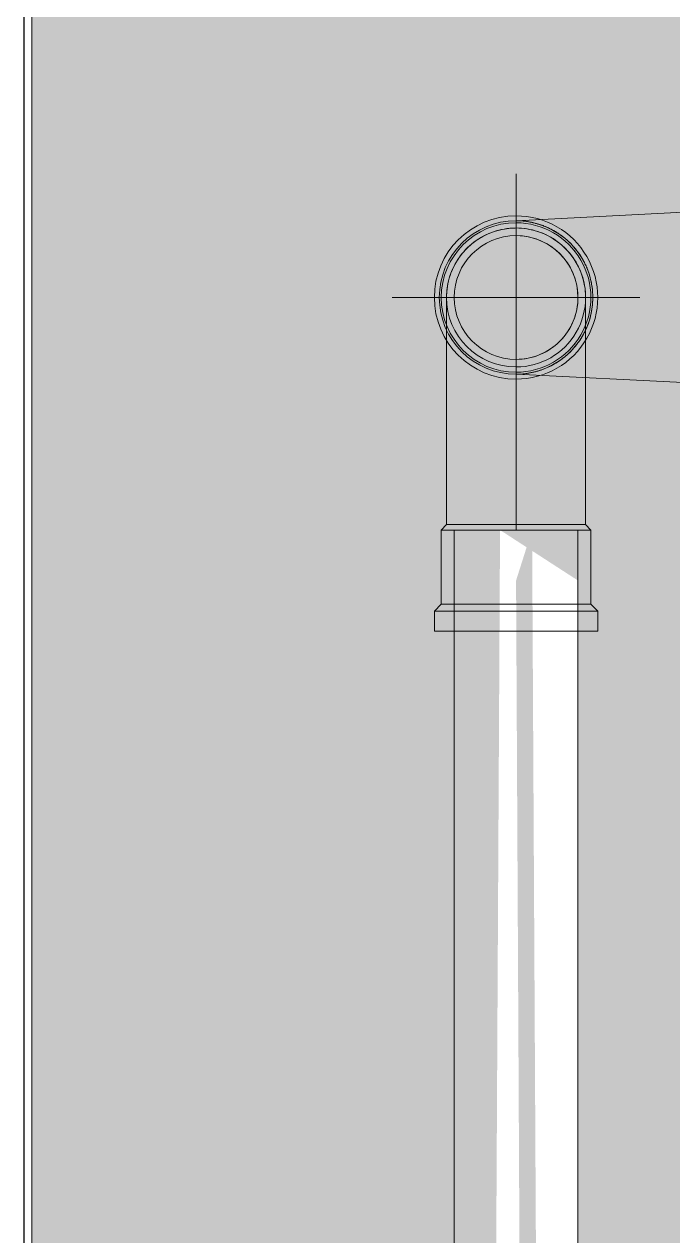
# Model space of a CAD drawing. Header units: metres. Extents: x 147 to 427, y -16 to 162.
# Drawn here: x 322.6 to 322.7309, y 82.2061 to 82.4509 of the extents above; entities that cross this region are included whole.
import ezdxf

# ---------------------------------------------------------------- set-up
doc = ezdxf.new("R2010")
doc.units = ezdxf.units.M
doc.layers.add('1053_ARQ_BASE_MATADOURO_dwg', color=7, linetype='Continuous', lineweight=5, true_color=0x767676)
for name, color, linetype, lineweight in [('A-PAREDE', 7, 'Continuous', 30), ('A-WALL', 7, 'Continuous', 9), ('P-PIPE', 7, 'Continuous', 5), ('P-PIPE-CNTR', 7, 'Continuous', 5)]:
    doc.layers.add(name, color=color, linetype=linetype, lineweight=lineweight)

# ---------------------------------------------------------------- blocks, each defined once
blk = doc.blocks.new('AF_Soldavel_Curva 45_90 - Standard-V161-TÉRREO 1_20 - Dependente 1')
at = {"layer": 'P-PIPE'}
for p, q in [((154.2932739522243, 82.34980625011467), (154.2922139522244, 82.34870625011482)), ((154.307313952224, 82.34980625011468), (154.293273952224, 82.34980625011468)), ((154.321353952224, 82.34980625011583), (154.307313952224, 82.34980625011468)), ((154.3224139522244, 82.34870625011482), (154.3213539522243, 82.34980625011501)), ((154.2922139522242, 82.34870625011482), (154.2922139522242, 82.3337062501149)), ((154.307313952224, 82.34870625011469), (154.2922139522241, 82.34870625011469)), ((154.294813952224, 82.34870625011469), (154.307313952224, 82.34870625011469)), ((154.3224139522241, 82.34870625011467), (154.307313952224, 82.34870625011467)), ((154.307313952224, 82.34870625011469), (154.319813952224, 82.34870625011469)), ((154.3224139522243, 82.3337062501149), (154.3224139522243, 82.34870625011482)), ((154.2922139522242, 82.3337062501149), (154.2908139522243, 82.33230625011485)), ((154.2908139522243, 82.33230625011485), (154.2908139522243, 82.32830625011485)), ((154.307313952224, 82.33230625011468), (154.290813952224, 82.33230625011468)), ((154.307313952224, 82.33370625011467), (154.292213952224, 82.33370625011467)), ((154.322413952224, 82.33370625011467), (154.307313952224, 82.33370625011467)), ((154.323813952224, 82.33230625011468), (154.307313952224, 82.33230625011468)), ((154.3238139522242, 82.33230625011485), (154.3224139522243, 82.3337062501149)), ((154.3238139522242, 82.32830625011485), (154.3238139522242, 82.33230625011485)), ((154.290813952224, 82.32830625011468), (154.307313952224, 82.32830625011468)), ((154.307313952224, 82.32830625011468), (154.294813952224, 82.32830625011468)), ((154.307313952224, 82.32830625011468), (154.323813952224, 82.32830625011468)), ((154.319813952224, 82.32830625011468), (154.307313952224, 82.32830625011468))]:
    blk.add_line(p, q, dxfattribs=at)
at = {"layer": 'P-PIPE', "flags": 128}
for points in [[(154.2932739522243, 82.39569625011482), (154.2932851827268, 82.39625770036685), (154.2933188562676, 82.39681825241819), (154.2933749189769, 82.39737700950516), (154.2934532811656, 82.39793307773574), (154.2935538174713, 82.39848556751919), (154.2936763670573, 82.39903359498987), (154.2938207338704, 82.39957628342066), (154.2939866869544, 82.40011276462586), (154.2941739608198, 82.40064218035002), (154.2943822558685, 82.40116368364093), (154.2946112388726, 82.40167644020437), (154.2948605435084, 82.4021796297395), (154.2951297709414, 82.40267244725018), (154.2954184904657, 82.40315410433367), (154.295726240191, 82.4036238304413), (154.2960525277836, 82.40408087411157), (154.2963968312529, 82.4045245041721), (154.2967585997871, 82.40495401090938), (154.2971372546335, 82.40536870720418), (154.2975321900251, 82.40576792963105), (154.2979427741495, 82.40615103951924), (154.2983683501597, 82.40651742397456), (154.298808237225, 82.40686649686019), (154.2992617316198, 82.40719769973376), (154.2997281078498, 82.40751050274154), (154.3002066198126, 82.40780440546533), (154.3006965019912, 82.4080789377235), (154.3011969706785, 82.40833366032304), (154.3017072252315, 82.40856816576202), (154.3022264493513, 82.40878207888184), (154.3027538123906, 82.40897505746709), (154.3032884706811, 82.40914679279335), (154.3038295688831, 82.40929701012053), (154.304376241355, 82.4094254691331), (154.3049276135378, 82.4095319643239), (154.3054828033536, 82.40961632532344), (154.3060409226168, 82.40967841717219), (154.3066010784558, 82.40971814053633), (154.3071623747407, 82.40973543186689), (154.3073139522242, 82.40973625011485)], [(154.3073139522242, 82.40973625011485), (154.3078754024763, 82.40972501961231), (154.3084359545277, 82.40969134607131), (154.3089947116146, 82.40963528336222), (154.309550779845, 82.40955692117343), (154.3101032696286, 82.40945638486774), (154.3106512970994, 82.40933383528181), (154.3111939855301, 82.4091894684687), (154.3117304667354, 82.40902351538469), (154.3122598824593, 82.4088362415193), (154.3127813857503, 82.40862794647063), (154.3132941423138, 82.40839896346648), (154.3137973318489, 82.40814965883062), (154.3142901493596, 82.40788043139749), (154.3147718064431, 82.40759171187345), (154.3152415325507, 82.40728396214818), (154.3156985762209, 82.40695767455551), (154.3161422062815, 82.40661337108611), (154.3165717130187, 82.40625160255198), (154.3169864093136, 82.40587294770563), (154.3173856317405, 82.40547801231403), (154.3177687416287, 82.40506742818967), (154.3181351260841, 82.4046418521794), (154.3184841989696, 82.40420196511413), (154.3188154018432, 82.40374847071931), (154.3191282048508, 82.40328209448924), (154.3194221075747, 82.40280358252635), (154.3196966398328, 82.40231370034786), (154.3199513624324, 82.40181323166051), (154.3201858678714, 82.40130297710769), (154.3203997809911, 82.40078375298769), (154.3205927595765, 82.40025638994841), (154.3207644949027, 82.39972173165815), (154.3209147122299, 82.39918063345603), (154.3210431712425, 82.39863396098396), (154.3211496664333, 82.39808258880117), (154.3212340274329, 82.39752739898553), (154.3212961192815, 82.39696927972234), (154.3213358426457, 82.39640912388332), (154.3213531339763, 82.39584782759837), (154.3213539522243, 82.39569625011482)], [(154.2932739522243, 82.34980625011488), (154.2932739522243, 82.35164136066062), (154.2932739522243, 82.35347353542109), (154.2932739522243, 82.35529984330731), (154.2932739522243, 82.35711736261632), (154.2932739522243, 82.35892318570498), (154.2932739522243, 82.36071442364151), (154.2932739522243, 82.36248821082738), (154.2932739522243, 82.36424170958146), (154.2932739522243, 82.36597211467988), (154.2932739522243, 82.36767665784338), (154.2932739522243, 82.36935261216667), (154.2932739522243, 82.37099729648041), (154.2932739522243, 82.3726080796405), (154.2932739522243, 82.37418238473742), (154.2932739522243, 82.37571769321896), (154.2932739522243, 82.37721154891896), (154.2932739522243, 82.37866156198704), (154.2932739522243, 82.38006541271155), (154.2932739522243, 82.38142085523094), (154.2932739522243, 82.38272572112623), (154.2932739522243, 82.38397792289034), (154.2932739522243, 82.38517545726754), (154.2932739522243, 82.38631640845836), (154.2932739522243, 82.38739895118422), (154.2932739522243, 82.38842135360761), (154.2932739522243, 82.389381980103), (154.2932739522243, 82.39027929387277), (154.2932739522243, 82.39111185940631), (154.2932739522243, 82.39187834477636), (154.2932739522243, 82.39257752376989), (154.2932739522243, 82.3932082778496), (154.2932739522243, 82.39376959794355), (154.2932739522243, 82.39426058605926), (154.2932739522243, 82.39468045672061), (154.2932739522243, 82.39502853822401), (154.2932739522243, 82.39530427371335), (154.2932739522243, 82.39550722207066), (154.2932739522243, 82.3956370586219), (154.2932739522243, 82.39569357565617)], [(154.3213539522243, 82.39569625011482), (154.3213539522243, 82.39565954300947), (154.3213539522243, 82.39554948041712), (154.3213539522243, 82.39536623841423), (154.3213539522243, 82.39511011014899), (154.3213539522243, 82.39478150537202), (154.3213539522243, 82.39438094978082), (154.3213539522243, 82.39390908417896), (154.3213539522243, 82.39336666345066), (154.3213539522243, 82.3927545553534), (154.3213539522243, 82.39207373912957), (154.3213539522243, 82.39132530393996), (154.3213539522243, 82.39051044712119), (154.3213539522243, 82.38963047227026), (154.3213539522243, 82.38868678715924), (154.3213539522243, 82.3876809014831), (154.3213539522243, 82.38661442444409), (154.3213539522243, 82.3854890621784), (154.3213539522243, 82.38430661502512), (154.3213539522243, 82.38306897464774), (154.3213539522243, 82.3817781210068), (154.3213539522243, 82.38043611919271), (154.3213539522243, 82.37904511612209), (154.3213539522243, 82.37760733710319), (154.3213539522243, 82.3761250822757), (154.3213539522243, 82.37460072293109), (154.3213539522243, 82.37303669771929), (154.3213539522243, 82.37143550874677), (154.3213539522243, 82.36979971757452), (154.3213539522243, 82.36813194111932), (154.3213539522243, 82.36643484746777), (154.3213539522243, 82.36471115160778), (154.3213539522243, 82.36296361108484), (154.3213539522243, 82.36119502159112), (154.3213539522243, 82.35940821249264), (154.3213539522243, 82.35760604230249), (154.3213539522243, 82.35579139410885), (154.3213539522243, 82.35396717096147), (154.3213539522243, 82.35213629122846), (154.3213539522243, 82.35030168392665), (154.3213539522243, 82.34980625011494)]]:
    blk.add_lwpolyline(points, dxfattribs=at)
at = {"layer": 'P-PIPE'}
for radius, start, end in [(0.01649999999997931, 90, 269.9999999999996), (0.01649999999997931, 90, 269.9999999999996), (0.01509999999998968, 90, 269.9999999999996), (0.01509999999998968, 90, 269.9999999999996), (0.01650000000000773, 269.9999999999996, 90), (0.01650000000000773, 269.9999999999996, 90), (0.0151000000000181, 269.9999999999996, 90), (0.0151000000000181, 269.9999999999996, 90), (0.01403999999999428, 90, 269.9999999999996), (0.01249999999998863, 90, 269.9999999999996), (0.01249999999998863, 90, 269.9999999999996), (0.0140400000000227, 269.9999999999996, 90), (0.01250000000001705, 269.9999999999996, 90), (0.01250000000001705, 269.9999999999996, 90)]:
    blk.add_arc((154.307313952224, 82.39569625011468), radius, start, end, dxfattribs=at)
blk = doc.blocks.new('Registro de Gaveta - Agua Fria - MEP - Tigre - PVC Cromado - 25 mm-135403-TÉRREO 1_20 - Dependente 1')
at = {"layer": 'P-PIPE'}
for p, q in [((154.3449523342556, 82.42852922677163), (154.3424239522242, 82.42852922677163)), ((154.342423952224, 82.4285292267716), (154.342423952224, 82.36286327345778)), ((154.342423952224, 82.4285292267716), (154.342423952224, 82.36286327345778)), ((154.3520363320969, 82.41434047580032), (154.3449523342556, 82.42852922677163)), ((154.3449523342555, 82.36286327345778), (154.3449523342555, 82.4285292267716)), ((154.3449523342555, 82.36286327345778), (154.3449523342555, 82.4285292267716)), ((154.4113111450573, 82.41839648448708), (154.3673111450572, 82.41839648448708)), ((154.3673111450572, 82.39569625011468), (154.3673111450572, 82.41839648448696)), ((154.4113111450571, 82.3956962501147), (154.4113111450571, 82.41839648448699)), ((154.3673111450572, 82.41434047580032), (154.3520363320969, 82.41434047580032)), ((154.3520363320968, 82.41434047580026), (154.3520363320968, 82.37705202442912)), ((154.3520363320968, 82.41434047580037), (154.3520363320968, 82.37705202442899)), ((154.3673111450572, 82.41434047580022), (154.3673111450572, 82.39569625011468)), ((154.3673111450572, 82.41434047580022), (154.3673111450572, 82.39569625011468)), ((154.3424239522242, 82.41296977098942), (154.307313952224, 82.41119625011477)), ((154.342423952224, 82.39569625011468), (154.342423952224, 82.41296977098938)), ((154.3673111450572, 82.40179625011471), (154.4113258663779, 82.40179625011471)), ((154.4113259720778, 82.40179625011471), (154.3673111450574, 82.40179625011471)), ((154.3673111450574, 82.40179625011471), (154.4113132704479, 82.40179625011471)), ((154.4113132704479, 82.40179625011471), (154.3673111450572, 82.40179625011471)), ((154.3673111450572, 82.40179625011471), (154.3673111450572, 82.3895962501147)), ((154.3673111450574, 82.40179625011471), (154.3673111450574, 82.3895962501147)), ((154.3673111450572, 82.3895962501147), (154.3673111450572, 82.40179625011471)), ((154.3673111450574, 82.3895962501147), (154.3673111450574, 82.40179625011471)), ((154.4215389827784, 82.40179625011471), (154.4113132704479, 82.40179625011471)), ((154.4113132704479, 82.40179625011471), (154.4113132704479, 82.3895962501147)), ((154.4113132704479, 82.3895962501147), (154.4113132704479, 82.40179625011471)), ((154.4113258663779, 82.40179625011471), (154.4182779681638, 82.40179625011471)), ((154.4113258663779, 82.3895962501147), (154.4113258663779, 82.40179625011471)), ((154.4113259720778, 82.3895962501147), (154.4113259720778, 82.40179625011471)), ((154.4215389827786, 82.38959625011478), (154.4215389827786, 82.40179625011473)), ((154.342423952224, 82.37842272924), (154.342423952224, 82.39569625011468)), ((154.3673111450572, 82.39569625011468), (154.3673111450572, 82.37705202442915)), ((154.3673111450572, 82.39569625011468), (154.3673111450572, 82.37705202442915)), ((154.3673111450572, 82.3729960157424), (154.3673111450572, 82.39569625011468)), ((154.4113111450571, 82.37299601574242), (154.4113111450571, 82.3956962501147)), ((154.3673111450572, 82.3895962501147), (154.4113132704479, 82.3895962501147)), ((154.4113132704479, 82.3895962501147), (154.3673111450574, 82.3895962501147)), ((154.3673111450574, 82.3895962501147), (154.4113259720778, 82.3895962501147)), ((154.4113258663779, 82.3895962501147), (154.3673111450572, 82.3895962501147)), ((154.4113132704479, 82.3895962501147), (154.4215389827784, 82.3895962501147)), ((154.4182779681638, 82.3895962501147), (154.4113258663779, 82.3895962501147)), ((154.307313952224, 82.3801962501148), (154.3424239522242, 82.37842272924016)), ((154.3449523342556, 82.36286327345788), (154.3520363320969, 82.37705202442925)), ((154.3520363320969, 82.37705202442925), (154.3673111450572, 82.37705202442925)), ((154.3673111450572, 82.3729960157425), (154.4113111450573, 82.3729960157425)), ((154.3424239522242, 82.36286327345788), (154.3449523342556, 82.36286327345788))]:
    blk.add_line(p, q, dxfattribs=at)
at = {"layer": 'P-PIPE', "flags": 128}
for points in [[(154.4113111450573, 82.41839648448708), (154.4121592206978, 82.41722360878637), (154.4129597154499, 82.41601775728077), (154.4137113486928, 82.4147808590757), (154.4144129179734, 82.41351489294429), (154.4150633009308, 82.4122218841624), (154.4156614570909, 82.41090390126811), (154.4162064295315, 82.40956305275297), (154.4166973464129, 82.4082014836887), (154.4171334223729, 82.40682137229511), (154.4175139597828, 82.40542492645619), (154.4178383498641, 82.4040143801873), (154.4181060736618, 82.4025919900616), (154.418316702875, 82.40116003159994), (154.4184699005416, 82.39972079563027), (154.4185654215784, 82.39827658462318), (154.4186031131721, 82.39682970900816), (154.4186037742138, 82.39661098261894)], [(154.4186037742138, 82.39640752115497), (154.4186037742138, 82.39638395125205), (154.4186037742138, 82.39635928117399), (154.4186037742138, 82.39633355038771), (154.4186037742138, 82.39630680005696), (154.4186037742138, 82.39627907297647), (154.4186037742138, 82.39625041350378), (154.4186037742138, 82.39622086748788), (154.4186037742138, 82.39619048219603), (154.4186037742138, 82.39615930623835), (154.4186037742138, 82.39612738948969), (154.4186037742138, 82.39609478300984), (154.4186037742138, 82.39606153896257), (154.4186037742138, 82.39602771053089), (154.4186037742138, 82.39599335183341), (154.4186037742138, 82.39595851783642), (154.4186037742138, 82.39592326426718), (154.4186037742138, 82.39588764752365), (154.4186037742138, 82.395851724585), (154.4186037742138, 82.39581555292054), (154.4186037742138, 82.3957791903969), (154.4186037742138, 82.3957426951865), (154.4186037742138, 82.39570612567395)], [(154.4186037742138, 82.39569625011478), (154.4186037742138, 82.39573282965853), (154.4186037742138, 82.39576935068288), (154.4186037742138, 82.39580575476188), (154.4186037742138, 82.39584198365682), (154.4186037742138, 82.39587797940919), (154.4186037742138, 82.39591368443347), (154.4186037742138, 82.39594904160927), (154.4186037742138, 82.3959839943725), (154.4186037742138, 82.39601848680631), (154.4186037742138, 82.39605246373023), (154.4186037742138, 82.39608587078827), (154.4186037742138, 82.39611865453635), (154.4186037742138, 82.39615076252758), (154.4186037742138, 82.39618214339582), (154.4186037742138, 82.39621274693845), (154.4186037742138, 82.39624252419634), (154.4186037742138, 82.3962714275323), (154.4186037742138, 82.39629941070696), (154.4186037742138, 82.39632642895351), (154.4186037742138, 82.39635243904827), (154.4186037742138, 82.39637739938058), (154.4186037742138, 82.39640127001952)], [(154.4186037742138, 82.39478151761057), (154.4185748288141, 82.3933344406032), (154.4184880389217, 82.39188967861037), (154.4183435433817, 82.3904495429429), (154.4181415733563, 82.38901633751101), (154.4178824519544, 82.38759235513726), (154.4175665937149, 82.38617987389001), (154.4171945039438, 82.38478115343764), (154.4167667779051, 82.38339843143478), (154.4162840998696, 82.3820339199415), (154.4157472420186, 82.38068980188514), (154.4151570632106, 82.37936822756785), (154.4145145076057, 82.3780713112267), (154.4138206031558, 82.37680112765105), (154.41307645996, 82.37555970886369), (154.4122832684885, 82.37434904086994), (154.4114422976787, 82.37317106048032), (154.4113111450573, 82.3729960157425)], [(154.4186037742138, 82.39569625011478), (154.4186037742138, 82.39565967057098), (154.4186037742138, 82.39562314954662), (154.4186037742138, 82.39558674546763), (154.4186037742138, 82.39555051657268), (154.4186037742138, 82.39551452082031), (154.4186037742138, 82.39547881579604), (154.4186037742138, 82.3954434586203), (154.4186037742138, 82.395408505857), (154.4186037742138, 82.39537401342326), (154.4186037742138, 82.39534003649935), (154.4186037742138, 82.39530662944124), (154.4186037742138, 82.39527384569315), (154.4186037742138, 82.395241737702), (154.4186037742138, 82.39521035683376), (154.4186037742138, 82.39517975329106), (154.4186037742138, 82.39514997603317), (154.4186037742138, 82.39512107269728), (154.4186037742138, 82.39509308952255), (154.4186037742138, 82.39506607127613), (154.4186037742138, 82.3950400611813), (154.4186037742138, 82.39501510084892), (154.4186037742138, 82.39499123020998)], [(154.4186037742138, 82.39498497907454), (154.4186037742138, 82.39500854897747), (154.4186037742138, 82.39503321905558), (154.4186037742138, 82.39505894984187), (154.4186037742138, 82.39508570017261), (154.4186037742138, 82.39511342725311), (154.4186037742138, 82.3951420867258), (154.4186037742138, 82.39517163274162), (154.4186037742138, 82.39520201803347), (154.4186037742138, 82.39523319399123), (154.4186037742138, 82.39526511073989), (154.4186037742138, 82.39529771721966), (154.4186037742138, 82.39533096126694), (154.4186037742138, 82.39536478969862), (154.4186037742138, 82.39539914839617), (154.4186037742138, 82.39543398239309), (154.4186037742138, 82.3954692359624), (154.4186037742138, 82.39550485270593), (154.4186037742138, 82.3955407756445), (154.4186037742138, 82.39557694730902), (154.4186037742138, 82.39561330983261), (154.4186037742138, 82.395649805043), (154.4186037742138, 82.39568637455562)]]:
    blk.add_lwpolyline(points, dxfattribs=at)
at = {"layer": 'P-PIPE'}
for centre, radius, start, end in [((154.3073139522239, 82.39569625011468), 0.01550000000000296, 0, 180), ((154.3073139522239, 82.39569625011468), 0.01550000000000296, 0, 180), ((154.3073139522238, 82.39569625011465), 0.01249999999998863, 90, 269.9999999999996), ((154.3073139522238, 82.39569625011465), 0.01249999999998863, 90, 269.9999999999996), ((154.3073139522238, 82.39569625011465), 0.01249999999998863, 90, 269.9999999999996), ((154.3073139522238, 82.39569625011465), 0.01249999999998863, 90, 269.9999999999996), ((154.3073139522238, 82.39569625011465), 0.01249999999998863, 269.9999999999996, 90), ((154.3073139522238, 82.39569625011465), 0.01249999999998863, 269.9999999999996, 90), ((154.3073139522238, 82.39569625011465), 0.01249999999998863, 269.9999999999996, 90), ((154.3073139522238, 82.39569625011465), 0.01249999999998863, 269.9999999999996, 90), ((154.3073139522239, 82.39569625011468), 0.01550000000000296, 180, 0), ((154.3073139522239, 82.39569625011468), 0.01550000000000296, 180, 0)]:
    blk.add_arc(centre, radius, start, end, dxfattribs=at)
for points, knots in [([(154.3073139522238, 82.41119625011468), (154.3077330527841, 82.41121742025402), (154.3083801339672, 82.41120075123298), (154.3092818052266, 82.41109296876884), (154.309973435519, 82.4109711706574), (154.3106967279652, 82.41081516398972), (154.3114487846461, 82.4106288554245), (154.3120793985019, 82.41044461177725), (154.3125776751174, 82.41027697330648), (154.312944474182, 82.41013951251877), (154.3133071488558, 82.40999107026643), (154.3137912678709, 82.40978091641831), (154.3143924514614, 82.40949351189263), (154.3151041396494, 82.40910772082546), (154.3157975537602, 82.40867707933785), (154.3164786905239, 82.40820281335851), (154.3171504278461, 82.4076868263063), (154.3178031759426, 82.40712552958793), (154.3184252506628, 82.40651485972658), (154.3190258130119, 82.40585603189736), (154.3196091918262, 82.40515184008909), (154.3201601102454, 82.40439915842168), (154.3206610476663, 82.40359645538399), (154.3211230641541, 82.40274242906287), (154.3215540380341, 82.40184113139243), (154.3219328851486, 82.4008969288011), (154.3222421014348, 82.39991603530007), (154.3224788249333, 82.39890267088852), (154.3227155212212, 82.39751069042995), (154.3227992571987, 82.39642822276357), (154.3228139522239, 82.39569625011468)], [0, 0, 0, 0, 0.07142857142857142, 0.1071428571428571, 0.1428571428571428, 0.1785714285714285, 0.2142857142857143, 0.25, 0.2678571428571428, 0.2857142857142857, 0.3035714285714285, 0.3214285714285714, 0.3571428571428571, 0.3928571428571428, 0.4285714285714285, 0.4642857142857143, 0.5, 0.5357142857142857, 0.5714285714285714, 0.6071428571428571, 0.6428571428571428, 0.6785714285714286, 0.7142857142857143, 0.75, 0.7857142857142857, 0.8214285714285714, 0.8571428571428571, 0.8928571428571428, 0.9285714285714286, 1, 1, 1, 1]), ([(154.3228139522239, 82.39569625011468), (154.3227992571987, 82.39642822276357), (154.3227155212212, 82.39751069042995), (154.3224788249333, 82.3989026708885), (154.3222421014348, 82.3999160353001), (154.3219328851485, 82.40089692880105), (154.3215540380346, 82.40184113139264), (154.3211230641519, 82.40274242906207), (154.3206610476744, 82.403596455387), (154.3201601102154, 82.40439915841044), (154.3196091919383, 82.4051518401311), (154.3190258125936, 82.40585603174063), (154.3184252522239, 82.4065148603115), (154.3178031701164, 82.40712552740494), (154.3171504495897, 82.40768683445337), (154.3164786093755, 82.40820278295328), (154.315684397816, 82.4087562611214), (154.3147532367174, 82.40931496537485), (154.3138521612858, 82.40975787498637), (154.3132162308612, 82.41002945675234), (154.3128533281598, 82.41017428250012), (154.3123008162634, 82.4103778590551), (154.3114473662039, 82.41063584817655), (154.3106038090939, 82.41083628205513), (154.3100660523517, 82.4109484890176), (154.3097152972132, 82.41101737365807), (154.3091094718373, 82.41111890364888), (154.3082710555061, 82.41120764866614), (154.3076282776441, 82.41121212771921), (154.3073139522238, 82.41119625011468)], [0, 0, 0, 0, 0.07142857142857142, 0.1071428571428571, 0.1428571428571428, 0.1785714285714285, 0.2142857142857143, 0.25, 0.2857142857142857, 0.3214285714285714, 0.3571428571428571, 0.3928571428571428, 0.4285714285714285, 0.4642857142857143, 0.5, 0.5357142857142857, 0.5714285714285714, 0.625, 0.6785714285714286, 0.7053571428571429, 0.71875, 0.7321428571428572, 0.7857142857142857, 0.8392857142857142, 0.8526785714285714, 0.8660714285714285, 0.8928571428571428, 0.9464285714285714, 1, 1, 1, 1]), ([(154.3228139522239, 82.39569625011468), (154.3228051628477, 82.39505863729828), (154.3227205245171, 82.39379690629032), (154.3224539364541, 82.39227901782706), (154.3221318460812, 82.39110864110579), (154.321834858033, 82.39025526616639), (154.3214950582694, 82.38943272134061), (154.3211267726634, 82.3886459898567), (154.3207238389487, 82.38789786272466), (154.3202789320534, 82.38718676540292), (154.3198050640517, 82.38651296551019), (154.3193140581718, 82.38587506743458), (154.3188021558809, 82.3852752415585), (154.3182624814745, 82.38471416624047), (154.317704526748, 82.38418931172562), (154.3171362222583, 82.38369815127025), (154.3165553760166, 82.38324208143909), (154.3157569174528, 82.38268242634565), (154.3147357759322, 82.38206420265584), (154.3136878176332, 82.38155364176137), (154.3129403964515, 82.38125135151401), (154.3125118224246, 82.38109340435523), (154.3121910049884, 82.38098193807679), (154.3118666665366, 82.3808788107475), (154.3114264049759, 82.38075314532482), (154.3108703356057, 82.38061520248785), (154.3102103205836, 82.3804759230963), (154.3095806323518, 82.38035940342857), (154.3089840520389, 82.38026865874609), (154.3082119495132, 82.38018918935033), (154.3076649794346, 82.38017851858277), (154.3073139522238, 82.3801962501147)], [0, 0, 0, 0, 0.0625, 0.125, 0.15625, 0.1875, 0.21875, 0.25, 0.28125, 0.3125, 0.34375, 0.375, 0.40625, 0.4375, 0.46875, 0.5, 0.53125, 0.5625, 0.625, 0.6875, 0.71875, 0.734375, 0.75, 0.765625, 0.78125, 0.8125, 0.84375, 0.875, 0.90625, 0.9375, 1, 1, 1, 1]), ([(154.3073139522238, 82.3801962501147), (154.3076649794346, 82.38017851858277), (154.3082119495132, 82.38018918935033), (154.3089840520389, 82.38026865874609), (154.3095806323518, 82.38035940342857), (154.3102103205836, 82.3804759230963), (154.3108703356057, 82.38061520248785), (154.3114264049759, 82.38075314532482), (154.3118666665366, 82.3808788107475), (154.3121910049884, 82.38098193807679), (154.3125118224246, 82.38109340435523), (154.3129403964515, 82.38125135151401), (154.3136878176332, 82.38155364176137), (154.3147357759322, 82.38206420265584), (154.3157569174528, 82.38268242634565), (154.3165553760166, 82.38324208143909), (154.3171362222583, 82.38369815127025), (154.317704526748, 82.38418931172562), (154.3182624814745, 82.38471416624047), (154.3188021558809, 82.3852752415585), (154.3193140581718, 82.38587506743458), (154.3198050640517, 82.38651296551019), (154.3202789320534, 82.38718676540292), (154.3207238389487, 82.38789786272466), (154.3211267726634, 82.3886459898567), (154.3214950582694, 82.38943272134061), (154.321834858033, 82.39025526616639), (154.3221318460812, 82.39110864110579), (154.3224539364541, 82.39227901782706), (154.3227205245171, 82.39379690629032), (154.3228051628477, 82.39505863729828), (154.3228139522239, 82.39569625011468)], [0, 0, 0, 0, 0.0625, 0.09375, 0.125, 0.15625, 0.1875, 0.21875, 0.234375, 0.25, 0.265625, 0.28125, 0.3125, 0.375, 0.4375, 0.46875, 0.5, 0.53125, 0.5625, 0.59375, 0.625, 0.65625, 0.6875, 0.71875, 0.75, 0.78125, 0.8125, 0.84375, 0.875, 0.9375, 1, 1, 1, 1])]:
    blk.add_open_spline(points, degree=3, knots=knots, dxfattribs=at)
blk = doc.blocks.new('1053_ARQ_BASE_MATADOURO_dwg_arq geral tgov-4039641-TÉRREO 1_20 - Dependente 1')
at = {"layer": 'A-PAREDE', "color": 253, "true_color": 0xaaaaaa, "flags": 128}
blk.add_lwpolyline([(23.9982296655653, -2.440337724983692), (23.9982296655653, -0.4903377238661051), (25.13822966557927, -0.4903377238661051), (25.13822966557927, -0.6403377242386341), (24.14822966558859, -0.6403377242386341), (24.14822966558859, -2.440337724983692)], dxfattribs=at)
blk = doc.blocks.new('1053_ARQ_BASE_MATADOURO_dwg-3625622-TÉRREO 1_20 - Dependente 1')
blk.add_blockref('1053_ARQ_BASE_MATADOURO_dwg_arq geral tgov-4039641-TÉRREO 1_20 - Dependente 1', (130.2097949645677, 83.1860339743535))

msp = doc.modelspace()

# ---------------------------------------------------------------- hatches: boundary and pattern name
at = {"layer": 'A-WALL', "true_color": 0xffd4aa, "transparency": 33554483}
h = msp.add_hatch(color=41, dxfattribs=at)
h.paths.add_polyline_path([(322.6014792421969, 80.59569625085992), (322.749979242197, 80.60518625011545), (322.7499792038548, 82.69569625048734), (322.6014792421969, 82.69569625048734), (322.6014792421969, 80.60353545849874)])
h.paths.add_polyline_path([(322.7117685642645, 80.60518625011545), (322.6867685642645, 80.60518625011545), (322.6960333262007, 82.34870625011483), (322.7117685642645, 82.33850674536436), (322.7117685642645, 80.61569630442958)])
at = {"layer": 'P-PIPE', "true_color": 0x00ffff}
for points in [[(322.6930185642645, 80.60518625011545), (322.6992685642645, 80.60518625011545), (322.6884432467173, 82.34870625011483), (322.6867685642645, 82.33850674536436), (322.6904297294998, 80.60518625011545)], [(322.7100938818119, 80.60518625011545), (322.7117659967474, 80.61569630442958), (322.7025038023284, 82.34870625011483), (322.6992685642645, 82.33850674536436), (322.7081073990294, 80.60518625011545)]]:
    msp.add_hatch(color=4, dxfattribs=at).paths.add_polyline_path(points)

# ---------------------------------------------------------------- linework, layer by layer
at = {"layer": 'A-WALL', "color": 253, "true_color": 0xaaaaaa}
for p, q in [((322.5999792421966, 82.69569625048725), (322.5999792421966, 80.44569625048726)), ((322.6014792421967, 82.69569625048725), (322.6014792421967, 80.44569625048726))]:
    msp.add_line(p, q, dxfattribs=at)
at = {"layer": 'P-PIPE'}
for p, q in [((322.6867685642645, 82.34870625011483), (322.6867685642645, 80.60518625011545)), ((322.7117685642643, 82.34870625011469), (322.6867685642642, 82.34870625011469)), ((322.7117685642645, 80.60518625011545), (322.7117685642645, 82.34870625011483))]:
    msp.add_line(p, q, dxfattribs=at)
for radius, start, end in [(0.01249999999993179, 90, 180), (0.01249999999993179, 90, 180), (0.01249999999993179, 90, 180), (0.01249999999993179, 90, 180), (0.01250000000004547, 0, 90), (0.01250000000004547, 0, 90), (0.01250000000004547, 0, 90), (0.01250000000004547, 0, 90), (0.01249999999993179, 180, 269.9999999999996), (0.01249999999993179, 180, 269.9999999999996), (0.01249999999993179, 180, 269.9999999999996), (0.01249999999993179, 180, 269.9999999999996), (0.01250000000004547, 269.9999999999996, 0), (0.01250000000004547, 269.9999999999996, 0), (0.01250000000004547, 269.9999999999996, 0), (0.01250000000004547, 269.9999999999996, 0)]:
    msp.add_arc((322.6992685642642, 82.39569625011468), radius, start, end, dxfattribs=at)
at = {"layer": 'P-PIPE-CNTR'}
for p, q in [((322.6992685642642, 82.37069625011469), (322.6992685642642, 82.42069625011467)), ((322.6992685642642, 82.37069625011469), (322.6992685642642, 82.42069625011467)), ((322.6742685642643, 82.39569625011468), (322.7242685642643, 82.39569625011468)), ((322.6742685642643, 82.39569625011468), (322.7242685642643, 82.39569625011468)), ((322.6992685642642, 82.34980625011468), (322.6992685642642, 82.39569625011468)), ((322.6992685642642, 82.34980625011468), (322.6992685642642, 82.34870625011469)), ((322.6992685642642, 82.34870625011467), (322.6992685642642, 82.34980625011468))]:
    msp.add_line(p, q, dxfattribs=at)

# ---------------------------------------------------------------- block references
at = {"layer": '1053_ARQ_BASE_MATADOURO_dwg', "color": 253, "true_color": 0xaaaaaa}
msp.add_blockref('1053_ARQ_BASE_MATADOURO_dwg-3625622-TÉRREO 1_20 - Dependente 1', (168.3919546120403, 0), dxfattribs=at)
at = {"layer": 'P-PIPE'}
for name in ['Registro de Gaveta - Agua Fria - MEP - Tigre - PVC Cromado - 25 mm-135403-TÉRREO 1_20 - Dependente 1', 'AF_Soldavel_Curva 45_90 - Standard-V161-TÉRREO 1_20 - Dependente 1']:
    msp.add_blockref(name, (168.3919546120403, 0), dxfattribs=at)

doc.saveas('drawing.dxf')
